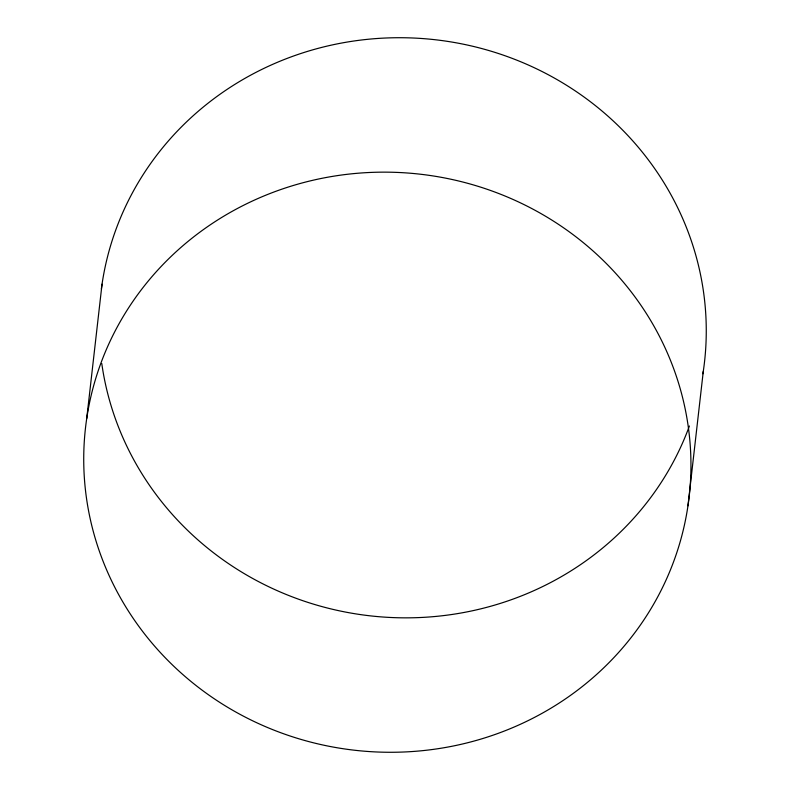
<?xml version="1.0" encoding="UTF-8"?>
<svg xmlns="http://www.w3.org/2000/svg" width="790" height="790" viewBox="0 0 790 790"><rect width="100%" height="100%" fill="white"/><g stroke="black" fill="none" stroke-linecap="round" stroke-linejoin="round"><path stroke-width="1.19" d="M86.712 418.601L102.038 284.173M687.962 505.827A303.785 289.881 6.5 0 0 273.814 192.059A303.785 289.881 6.5 0 0 200.245 688.762A303.785 289.881 6.5 0 0 687.962 505.827L703.288 371.399M101.367 288.982A303.785 289.881 6.5 0 1 443.881 40.833A303.785 289.881 6.5 0 1 702.912 373.788M689.403 425.998A303.785 289.881 6.5 0 1 372.209 616.062A303.785 289.881 6.5 0 1 101.772 363.499"/></g></svg>
